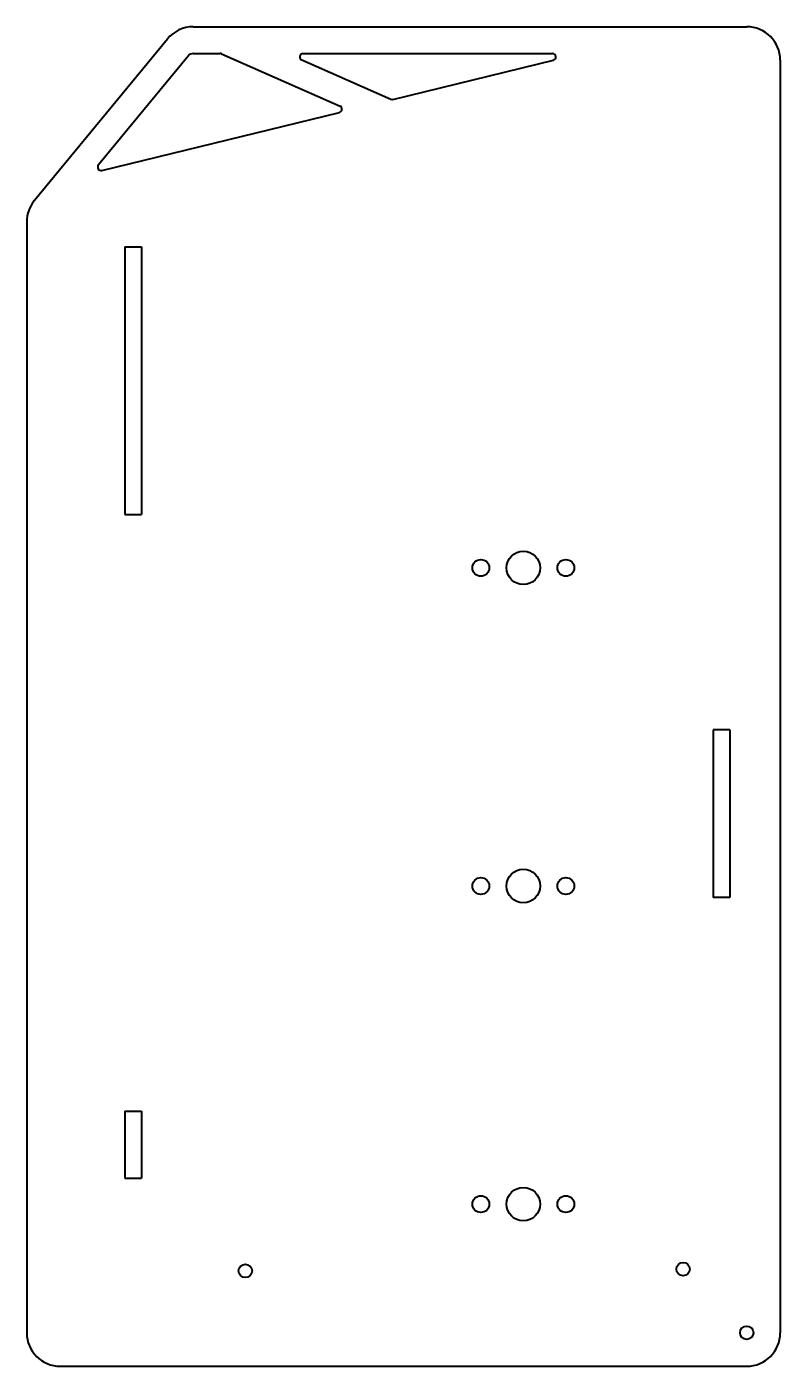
# Model space of a CAD drawing. Header units: millimetres. Extents: x -13.9 to 8.6, y -4.1 to 35.9.
import ezdxf

# ---------------------------------------------------------------- set-up
doc = ezdxf.new("R2010")
doc.units = ezdxf.units.MM
doc.layers.add('Visible', color=7, linetype='Continuous', lineweight=40)

msp = doc.modelspace()

# ---------------------------------------------------------------- linework, layer by layer
at = {"layer": 'Visible'}
for p, q in [((-8.932, 35.913), (7.596, 35.913)), ((-9.704, 35.548), (-13.676, 30.723)), ((-9.086, 35.04), (-11.764, 31.786)), ((-8.932, 35.113), (-8.129, 35.113)), ((-8.088, 35.104), (-4.55, 33.546)), ((-5.688, 34.921), (-3.034, 33.752)), ((-5.648, 35.113), (1.798, 35.113)), ((-2.97, 33.746), (1.822, 34.916)), ((8.596, 34.913), (8.596, -3.087)), ((-11.663, 31.625), (-4.566, 33.357)), ((-13.904, 30.087), (-13.904, -3.087)), ((-10.977, 29.343), (-10.977, 21.343)), ((-10.977, 29.343), (-10.477, 29.343)), ((-10.477, 29.343), (-10.477, 21.343)), ((-10.977, 21.343), (-10.477, 21.343)), ((7.096, 14.913), (6.596, 14.913)), ((6.596, 14.913), (6.596, 9.913)), ((7.096, 14.913), (7.096, 9.913)), ((7.096, 9.913), (6.596, 9.913)), ((-10.977, 3.529), (-10.977, 1.529)), ((-10.977, 3.529), (-10.477, 3.529)), ((-10.477, 3.529), (-10.477, 1.529)), ((-10.977, 1.529), (-10.477, 1.529)), ((-12.904, -4.087), (7.596, -4.087))]:
    msp.add_line(p, q, dxfattribs=at)
for centre, radius in [((-0.345, 19.753), 0.25), ((0.925, 19.753), 0.5), ((2.195, 19.753), 0.25), ((-0.345, 10.253), 0.25), ((0.925, 10.253), 0.5), ((2.195, 10.253), 0.25), ((0.925, 0.753), 0.5), ((-0.345, 0.753), 0.25), ((2.195, 0.753), 0.25), ((-7.378, -1.241), 0.2), ((5.696, -1.187), 0.2), ((7.596, -3.087), 0.2)]:
    msp.add_circle(centre, radius, dxfattribs=at)
for centre, radius, start, end in [((-8.932, 34.913), 1, 90, 140.5418), ((7.596, 34.913), 1, 0, 90), ((-8.932, 34.913), 0.2, 90, 140.5418), ((-8.129, 35.013), 0.1, 66.2288, 90), ((-5.648, 35.013), 0.1, 90, 246.2288), ((1.798, 35.013), 0.1, 283.7117, 90), ((-2.993, 33.844), 0.1, 246.2288, 283.7117), ((-4.59, 33.454), 0.1, 283.7117, 66.2288), ((-11.687, 31.722), 0.1, 140.5418, 283.7117), ((-12.904, 30.087), 1, 140.5418, 180), ((-12.904, -3.087), 1, 180, 270), ((7.596, -3.087), 1, 270, 0)]:
    msp.add_arc(centre, radius, start, end, dxfattribs=at)

doc.saveas('drawing.dxf')
